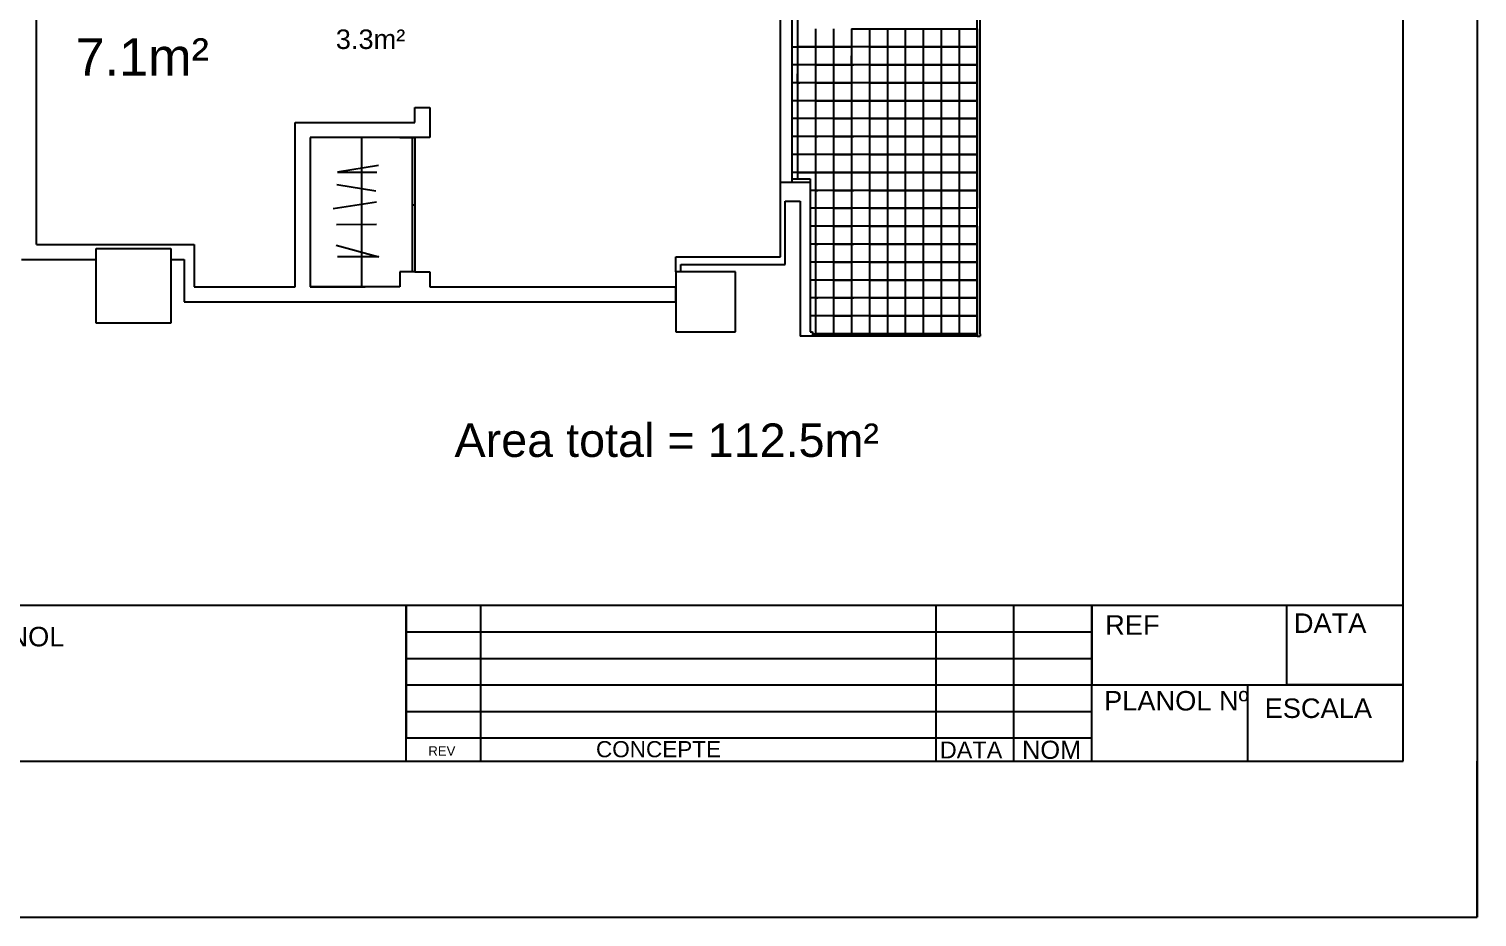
# Model space of a CAD drawing. Header units: millimetres. Extents: x 2377 to 4712, y -254 to 3188.
# Drawn here: x 4037.5 to 4223.4, y 1677.7 to 1791.7 of the extents above; entities that cross this region are included whole.
import ezdxf

# ---------------------------------------------------------------- set-up
doc = ezdxf.new("R2010")
doc.units = ezdxf.units.MM
doc.linetypes.add('DASHED2', pattern=[0.375, 0.25, -0.125])
doc.layers.add('Area', color=6, linetype='Continuous')
doc.styles.get("Standard").update_dxf_attribs({"font": 'arial.ttf'})

msp = doc.modelspace()

# ---------------------------------------------------------------- linework, layer by layer
for p, q in [((4223.4, 1974.71), (4223.4, 1677.71)), ((4213.94, 1697.71), (4213.94, 1959.71)), ((4159.22, 1752.56), (4159.22, 1911.8)), ((4159.62, 1752.56), (4159.62, 1911.8)), ((4038.49, 1764.04), (4038.49, 1822.99)), ((4133.98, 1772.02), (4133.98, 1810.39)), ((4135.49, 1772.02), (4135.49, 1810.39)), ((4136.19, 1794), (4136.19, 1789.4)), ((4138.5, 1791.7), (4138.5, 1789.4)), ((4140.8, 1791.7), (4140.8, 1789.4)), ((4143.1, 1791.7), (4143.1, 1773.28)), ((4143.1, 1791.7), (4145.4, 1791.7)), ((4143.1, 1791.7), (4143.1, 1789.4)), ((4145.4, 1791.7), (4145.4, 1789.4)), ((4145.4, 1791.7), (4147.71, 1791.7)), ((4147.71, 1791.7), (4147.71, 1789.4)), ((4147.71, 1791.7), (4150.01, 1791.7)), ((4150.01, 1791.7), (4150.01, 1789.4)), ((4150.01, 1791.7), (4152.31, 1791.7)), ((4152.31, 1791.7), (4152.31, 1789.4)), ((4152.31, 1791.7), (4154.61, 1791.7)), ((4154.61, 1791.7), (4154.61, 1789.4)), ((4154.61, 1791.7), (4156.91, 1791.7)), ((4156.91, 1791.7), (4156.91, 1789.4)), ((4156.91, 1791.7), (4159.22, 1791.7)), ((4159.22, 1791.7), (4159.22, 1789.4)), ((4135.49, 1789.4), (4138.5, 1789.4)), ((4138.5, 1789.4), (4136.19, 1789.4)), ((4136.19, 1789.4), (4136.19, 1787.09)), ((4140.8, 1789.4), (4138.5, 1789.4)), ((4138.5, 1789.4), (4138.5, 1787.09)), ((4138.5, 1789.4), (4140.8, 1789.4)), ((4143.1, 1789.4), (4140.8, 1789.4)), ((4140.8, 1789.4), (4140.8, 1787.09)), ((4140.8, 1789.4), (4143.1, 1789.4)), ((4145.4, 1789.4), (4143.1, 1789.4)), ((4143.1, 1789.4), (4143.1, 1787.09)), ((4143.1, 1789.4), (4143.1, 1787.09)), ((4143.1, 1787.09), (4143.1, 1788.24)), ((4147.71, 1789.4), (4145.4, 1789.4)), ((4145.4, 1789.4), (4145.4, 1787.09)), ((4145.4, 1789.4), (4147.71, 1789.4)), ((4150.01, 1789.4), (4147.71, 1789.4)), ((4147.71, 1789.4), (4147.71, 1787.09)), ((4147.71, 1789.4), (4150.01, 1789.4)), ((4152.31, 1789.4), (4150.01, 1789.4)), ((4150.01, 1789.4), (4150.01, 1787.09)), ((4150.01, 1789.4), (4152.31, 1789.4)), ((4154.61, 1789.4), (4152.31, 1789.4)), ((4152.31, 1789.4), (4152.31, 1787.09)), ((4152.31, 1789.4), (4154.61, 1789.4)), ((4156.91, 1789.4), (4154.61, 1789.4)), ((4154.61, 1789.4), (4154.61, 1787.09)), ((4154.61, 1789.4), (4156.91, 1789.4)), ((4159.22, 1789.4), (4156.91, 1789.4)), ((4156.91, 1789.4), (4156.91, 1787.09)), ((4156.91, 1789.4), (4159.22, 1789.4)), ((4159.22, 1789.4), (4159.22, 1787.09)), ((4138.5, 1787.09), (4135.49, 1787.09)), ((4136.19, 1787.09), (4136.19, 1784.79)), ((4140.8, 1787.09), (4138.5, 1787.09)), ((4138.5, 1787.09), (4138.5, 1784.79)), ((4138.5, 1787.09), (4140.8, 1787.09)), ((4143.1, 1787.09), (4140.8, 1787.09)), ((4140.8, 1787.09), (4140.8, 1784.79)), ((4140.8, 1787.09), (4143.1, 1787.09)), ((4143.1, 1787.09), (4143.39, 1787.09)), ((4145.4, 1787.09), (4143.1, 1787.09)), ((4143.1, 1787.09), (4143.1, 1784.79)), ((4143.1, 1787.09), (4143.1, 1782.49)), ((4143.1, 1787.09), (4143.1, 1784.79)), ((4147.71, 1787.09), (4145.4, 1787.09)), ((4145.4, 1787.09), (4145.4, 1784.79)), ((4145.4, 1787.09), (4147.71, 1787.09)), ((4150.01, 1787.09), (4147.71, 1787.09)), ((4147.71, 1787.09), (4147.71, 1784.79)), ((4147.71, 1787.09), (4150.01, 1787.09)), ((4152.31, 1787.09), (4150.01, 1787.09)), ((4150.01, 1787.09), (4150.01, 1784.79)), ((4150.01, 1787.09), (4152.31, 1787.09)), ((4154.61, 1787.09), (4152.31, 1787.09)), ((4152.31, 1787.09), (4152.31, 1784.79)), ((4152.31, 1787.09), (4154.61, 1787.09)), ((4156.91, 1787.09), (4154.61, 1787.09)), ((4154.61, 1787.09), (4154.61, 1784.79)), ((4154.61, 1787.09), (4156.91, 1787.09)), ((4159.22, 1787.09), (4156.91, 1787.09)), ((4156.91, 1787.09), (4156.91, 1784.79)), ((4156.91, 1787.09), (4159.22, 1787.09)), ((4159.22, 1787.09), (4159.22, 1784.79)), ((4138.5, 1784.79), (4135.49, 1784.79)), ((4136.19, 1784.79), (4136.19, 1785.94)), ((4136.19, 1784.79), (4136.49, 1784.79)), ((4136.19, 1784.79), (4136.19, 1782.49)), ((4140.8, 1784.79), (4138.5, 1784.79)), ((4138.5, 1784.79), (4138.5, 1782.49)), ((4138.5, 1784.79), (4140.8, 1784.79)), ((4143.1, 1784.79), (4140.8, 1784.79)), ((4140.8, 1784.79), (4140.8, 1782.49)), ((4140.8, 1784.79), (4143.1, 1784.79)), ((4145.4, 1784.79), (4143.1, 1784.79)), ((4143.1, 1784.79), (4143.1, 1782.49)), ((4147.71, 1784.79), (4145.4, 1784.79)), ((4145.4, 1784.79), (4145.4, 1782.49)), ((4145.4, 1784.79), (4147.71, 1784.79)), ((4150.01, 1784.79), (4147.71, 1784.79)), ((4147.71, 1784.79), (4147.71, 1782.49)), ((4147.71, 1784.79), (4150.01, 1784.79)), ((4152.31, 1784.79), (4150.01, 1784.79)), ((4150.01, 1784.79), (4150.01, 1782.49)), ((4150.01, 1784.79), (4152.31, 1784.79)), ((4154.61, 1784.79), (4152.31, 1784.79)), ((4152.31, 1784.79), (4152.31, 1782.49)), ((4152.31, 1784.79), (4154.61, 1784.79)), ((4156.91, 1784.79), (4154.61, 1784.79)), ((4154.61, 1784.79), (4154.61, 1782.49)), ((4154.61, 1784.79), (4156.91, 1784.79)), ((4159.22, 1784.79), (4156.91, 1784.79)), ((4156.91, 1784.79), (4156.91, 1782.49)), ((4156.91, 1784.79), (4159.22, 1784.79)), ((4159.22, 1784.79), (4159.22, 1782.49)), ((4087.05, 1779.7), (4087.05, 1781.61)), ((4087.05, 1781.61), (4088.97, 1781.61)), ((4088.97, 1781.61), (4088.97, 1777.78)), ((4138.5, 1782.49), (4135.49, 1782.49)), ((4138.5, 1782.49), (4136.19, 1782.49)), ((4136.19, 1782.49), (4136.19, 1773.28)), ((4140.8, 1782.49), (4138.5, 1782.49)), ((4138.5, 1782.49), (4138.5, 1773.28)), ((4138.5, 1782.49), (4140.8, 1782.49)), ((4140.8, 1782.49), (4138.5, 1782.49)), ((4138.5, 1782.49), (4140.8, 1782.49)), ((4143.1, 1782.49), (4140.8, 1782.49)), ((4140.8, 1782.49), (4140.8, 1780.19)), ((4140.8, 1782.49), (4143.1, 1782.49)), ((4143.1, 1782.49), (4140.8, 1782.49)), ((4140.8, 1782.49), (4143.1, 1782.49)), ((4145.4, 1782.49), (4143.1, 1782.49)), ((4143.1, 1782.49), (4143.1, 1773.28)), ((4143.1, 1782.49), (4145.4, 1782.49)), ((4143.1, 1782.49), (4143.1, 1780.19)), ((4147.71, 1782.49), (4145.4, 1782.49)), ((4145.4, 1782.49), (4145.4, 1780.19)), ((4145.4, 1782.49), (4147.71, 1782.49)), ((4150.01, 1782.49), (4147.71, 1782.49)), ((4147.71, 1782.49), (4147.71, 1780.19)), ((4147.71, 1782.49), (4150.01, 1782.49)), ((4152.31, 1782.49), (4150.01, 1782.49)), ((4150.01, 1782.49), (4150.01, 1780.19)), ((4150.01, 1782.49), (4152.31, 1782.49)), ((4154.61, 1782.49), (4152.31, 1782.49)), ((4152.31, 1782.49), (4152.31, 1780.19)), ((4152.31, 1782.49), (4154.61, 1782.49)), ((4156.91, 1782.49), (4154.61, 1782.49)), ((4154.61, 1782.49), (4154.61, 1780.19)), ((4154.61, 1782.49), (4156.91, 1782.49)), ((4159.22, 1782.49), (4156.91, 1782.49)), ((4156.91, 1782.49), (4156.91, 1780.19)), ((4156.91, 1782.49), (4159.22, 1782.49)), ((4159.22, 1782.49), (4159.22, 1780.19)), ((4071.71, 1758.59), (4071.71, 1779.7)), ((4071.71, 1779.7), (4087.05, 1779.7)), ((4138.5, 1780.19), (4135.49, 1780.19)), ((4140.8, 1780.19), (4138.5, 1780.19)), ((4138.5, 1780.19), (4138.5, 1777.89)), ((4143.1, 1780.19), (4140.8, 1780.19)), ((4140.8, 1780.19), (4140.8, 1777.89)), ((4140.8, 1780.19), (4143.1, 1780.19)), ((4145.4, 1780.19), (4143.1, 1780.19)), ((4143.1, 1780.19), (4143.1, 1777.89)), ((4143.1, 1780.19), (4143.1, 1777.89)), ((4147.71, 1780.19), (4145.4, 1780.19)), ((4145.4, 1780.19), (4145.4, 1777.89)), ((4145.4, 1780.19), (4147.71, 1780.19)), ((4150.01, 1780.19), (4147.71, 1780.19)), ((4147.71, 1780.19), (4147.71, 1777.89)), ((4147.71, 1780.19), (4150.01, 1780.19)), ((4152.31, 1780.19), (4150.01, 1780.19)), ((4150.01, 1780.19), (4150.01, 1777.89)), ((4150.01, 1780.19), (4152.31, 1780.19)), ((4154.61, 1780.19), (4152.31, 1780.19)), ((4152.31, 1780.19), (4152.31, 1777.89)), ((4152.31, 1780.19), (4154.61, 1780.19)), ((4156.91, 1780.19), (4154.61, 1780.19)), ((4154.61, 1780.19), (4154.61, 1777.89)), ((4154.61, 1780.19), (4156.91, 1780.19)), ((4159.22, 1780.19), (4156.91, 1780.19)), ((4156.91, 1780.19), (4156.91, 1777.89)), ((4156.91, 1780.19), (4159.22, 1780.19)), ((4159.22, 1780.19), (4159.22, 1777.89)), ((4088.97, 1777.78), (4073.62, 1777.78)), ((4073.62, 1777.78), (4073.62, 1758.59)), ((4085.14, 1777.78), (4073.62, 1777.78)), ((4086.73, 1777.78), (4080.21, 1777.78)), ((4080.21, 1777.78), (4080.21, 1758.59)), ((4085.14, 1777.78), (4087.05, 1777.78)), ((4086.73, 1777.78), (4086.73, 1760.51)), ((4087.05, 1777.78), (4087.05, 1760.51)), ((4138.5, 1777.89), (4135.49, 1777.89)), ((4138.5, 1777.89), (4138.79, 1777.89)), ((4140.8, 1777.89), (4138.5, 1777.89)), ((4138.5, 1777.89), (4138.5, 1775.58)), ((4138.5, 1777.89), (4138.5, 1773.28)), ((4143.1, 1777.89), (4140.8, 1777.89)), ((4140.8, 1777.89), (4140.8, 1775.58)), ((4140.8, 1777.89), (4143.1, 1777.89)), ((4143.1, 1777.89), (4143.39, 1777.89)), ((4145.4, 1777.89), (4143.1, 1777.89)), ((4143.1, 1777.89), (4143.1, 1775.58)), ((4143.1, 1777.89), (4143.1, 1773.28)), ((4143.1, 1777.89), (4143.1, 1775.58)), ((4147.71, 1777.89), (4145.4, 1777.89)), ((4145.4, 1777.89), (4145.4, 1775.58)), ((4145.4, 1777.89), (4147.71, 1777.89)), ((4150.01, 1777.89), (4147.71, 1777.89)), ((4147.71, 1777.89), (4147.71, 1775.58)), ((4147.71, 1777.89), (4150.01, 1777.89)), ((4152.31, 1777.89), (4150.01, 1777.89)), ((4150.01, 1777.89), (4150.01, 1775.58)), ((4150.01, 1777.89), (4152.31, 1777.89)), ((4154.61, 1777.89), (4152.31, 1777.89)), ((4152.31, 1777.89), (4152.31, 1775.58)), ((4152.31, 1777.89), (4154.61, 1777.89)), ((4156.91, 1777.89), (4154.61, 1777.89)), ((4154.61, 1777.89), (4154.61, 1775.58)), ((4154.61, 1777.89), (4156.91, 1777.89)), ((4159.22, 1777.89), (4156.91, 1777.89)), ((4156.91, 1777.89), (4156.91, 1775.58)), ((4156.91, 1777.89), (4159.22, 1777.89)), ((4159.22, 1777.89), (4159.22, 1775.58)), ((4138.5, 1775.58), (4135.49, 1775.58)), ((4140.8, 1775.58), (4138.5, 1775.58)), ((4143.1, 1775.58), (4140.8, 1775.58)), ((4140.8, 1775.58), (4140.8, 1773.28)), ((4140.8, 1775.58), (4143.1, 1775.58)), ((4145.4, 1775.58), (4143.1, 1775.58)), ((4143.1, 1775.58), (4143.1, 1773.28)), ((4147.71, 1775.58), (4145.4, 1775.58)), ((4145.4, 1775.58), (4145.4, 1773.28)), ((4145.4, 1775.58), (4147.71, 1775.58)), ((4150.01, 1775.58), (4147.71, 1775.58)), ((4147.71, 1775.58), (4147.71, 1773.28)), ((4147.71, 1775.58), (4150.01, 1775.58)), ((4152.31, 1775.58), (4150.01, 1775.58)), ((4150.01, 1775.58), (4150.01, 1773.28)), ((4150.01, 1775.58), (4152.31, 1775.58)), ((4154.61, 1775.58), (4152.31, 1775.58)), ((4152.31, 1775.58), (4152.31, 1773.28)), ((4152.31, 1775.58), (4154.61, 1775.58)), ((4156.91, 1775.58), (4154.61, 1775.58)), ((4154.61, 1775.58), (4154.61, 1773.28)), ((4154.61, 1775.58), (4156.91, 1775.58)), ((4159.22, 1775.58), (4156.91, 1775.58)), ((4156.91, 1775.58), (4156.91, 1773.28)), ((4156.91, 1775.58), (4159.22, 1775.58)), ((4159.22, 1775.58), (4159.22, 1773.28)), ((4082.41, 1774.18), (4077.13, 1773.31)), ((4077.13, 1773.31), (4082.16, 1773.31)), ((4140.8, 1773.28), (4135.49, 1773.28)), ((4136.19, 1773.28), (4136.19, 1772.46)), ((4138.5, 1773.28), (4136.19, 1773.28)), ((4136.19, 1773.28), (4138.5, 1773.28)), ((4138.5, 1773.28), (4138.5, 1770.98)), ((4140.8, 1773.28), (4138.5, 1773.28)), ((4138.5, 1773.28), (4140.8, 1773.28)), ((4140.8, 1773.28), (4138.5, 1773.28)), ((4143.1, 1773.28), (4140.8, 1773.28)), ((4140.8, 1773.28), (4140.8, 1770.98)), ((4140.8, 1773.28), (4143.1, 1773.28)), ((4143.1, 1773.28), (4140.8, 1773.28)), ((4140.8, 1773.28), (4143.1, 1773.28)), ((4143.1, 1773.28), (4140.8, 1773.28)), ((4140.8, 1773.28), (4143.1, 1773.28)), ((4145.4, 1773.28), (4143.1, 1773.28)), ((4143.1, 1773.28), (4145.4, 1773.28)), ((4145.4, 1773.28), (4143.1, 1773.28)), ((4143.1, 1773.28), (4143.1, 1770.98)), ((4143.1, 1773.28), (4143.1, 1770.98)), ((4147.71, 1773.28), (4145.4, 1773.28)), ((4145.4, 1773.28), (4147.71, 1773.28)), ((4147.71, 1773.28), (4145.4, 1773.28)), ((4145.4, 1773.28), (4145.4, 1770.98)), ((4145.4, 1773.28), (4147.71, 1773.28)), ((4150.01, 1773.28), (4147.71, 1773.28)), ((4147.71, 1773.28), (4150.01, 1773.28)), ((4150.01, 1773.28), (4147.71, 1773.28)), ((4147.71, 1773.28), (4147.71, 1770.98)), ((4147.71, 1773.28), (4150.01, 1773.28)), ((4152.31, 1773.28), (4150.01, 1773.28)), ((4150.01, 1773.28), (4152.31, 1773.28)), ((4152.31, 1773.28), (4150.01, 1773.28)), ((4150.01, 1773.28), (4150.01, 1770.98)), ((4150.01, 1773.28), (4152.31, 1773.28)), ((4154.61, 1773.28), (4152.31, 1773.28)), ((4152.31, 1773.28), (4154.61, 1773.28)), ((4154.61, 1773.28), (4152.31, 1773.28)), ((4152.31, 1773.28), (4152.31, 1770.98)), ((4152.31, 1773.28), (4154.61, 1773.28)), ((4156.91, 1773.28), (4154.61, 1773.28)), ((4154.61, 1773.28), (4156.91, 1773.28)), ((4156.91, 1773.28), (4154.61, 1773.28)), ((4154.61, 1773.28), (4154.61, 1770.98)), ((4154.61, 1773.28), (4156.91, 1773.28)), ((4159.22, 1773.28), (4156.91, 1773.28)), ((4156.91, 1773.28), (4159.22, 1773.28)), ((4159.22, 1773.28), (4156.91, 1773.28)), ((4156.91, 1773.28), (4156.91, 1770.98)), ((4156.91, 1773.28), (4159.22, 1773.28)), ((4159.22, 1773.28), (4159.22, 1770.98)), ((4077.05, 1771.73), (4082.05, 1770.94)), ((4133.98, 1762.43), (4133.98, 1772.02)), ((4133.98, 1772.02), (4137.82, 1772.02)), ((4135.49, 1772.02), (4135.49, 1772.46)), ((4135.49, 1772.46), (4137.82, 1772.46)), ((4135.49, 1772.02), (4137.82, 1772.02)), ((4135.49, 1772.02), (4137.82, 1772.02)), ((4137.82, 1772.46), (4137.82, 1752.84)), ((4134.61, 1761.47), (4134.61, 1769.58)), ((4134.61, 1769.58), (4136.53, 1769.58)), ((4136.53, 1769.58), (4136.53, 1752.28)), ((4140.8, 1770.98), (4137.82, 1770.98)), ((4138.5, 1770.98), (4138.79, 1770.98)), ((4138.5, 1770.98), (4138.5, 1768.68)), ((4138.5, 1770.98), (4138.5, 1766.37)), ((4143.1, 1770.98), (4140.8, 1770.98)), ((4140.8, 1770.98), (4140.8, 1759.47)), ((4140.8, 1770.98), (4143.1, 1770.98)), ((4143.1, 1770.98), (4143.39, 1770.98)), ((4145.4, 1770.98), (4143.1, 1770.98)), ((4143.1, 1770.98), (4143.1, 1768.68)), ((4143.1, 1770.98), (4143.1, 1759.47)), ((4147.71, 1770.98), (4145.4, 1770.98)), ((4145.4, 1770.98), (4145.4, 1759.47)), ((4145.4, 1770.98), (4147.71, 1770.98)), ((4150.01, 1770.98), (4147.71, 1770.98)), ((4147.71, 1770.98), (4147.71, 1759.47)), ((4147.71, 1770.98), (4150.01, 1770.98)), ((4152.31, 1770.98), (4150.01, 1770.98)), ((4150.01, 1770.98), (4150.01, 1759.47)), ((4150.01, 1770.98), (4152.31, 1770.98)), ((4154.61, 1770.98), (4152.31, 1770.98)), ((4152.31, 1770.98), (4152.31, 1759.47)), ((4152.31, 1770.98), (4154.61, 1770.98)), ((4156.91, 1770.98), (4154.61, 1770.98)), ((4154.61, 1770.98), (4154.61, 1759.47)), ((4154.61, 1770.98), (4156.91, 1770.98)), ((4159.22, 1770.98), (4156.91, 1770.98)), ((4156.91, 1770.98), (4156.91, 1759.47)), ((4156.91, 1770.98), (4159.22, 1770.98)), ((4159.22, 1770.98), (4159.22, 1768.68)), ((4082.12, 1769.48), (4076.58, 1768.63)), ((4086.73, 1769.14), (4087.05, 1769.14)), ((4138.5, 1768.68), (4137.82, 1768.68)), ((4140.8, 1768.68), (4138.5, 1768.68)), ((4143.1, 1768.68), (4140.8, 1768.68)), ((4140.8, 1768.68), (4143.1, 1768.68)), ((4145.4, 1768.68), (4143.1, 1768.68)), ((4147.71, 1768.68), (4145.4, 1768.68)), ((4145.4, 1768.68), (4147.71, 1768.68)), ((4150.01, 1768.68), (4147.71, 1768.68)), ((4147.71, 1768.68), (4150.01, 1768.68)), ((4152.31, 1768.68), (4150.01, 1768.68)), ((4150.01, 1768.68), (4152.31, 1768.68)), ((4154.61, 1768.68), (4152.31, 1768.68)), ((4152.31, 1768.68), (4154.61, 1768.68)), ((4156.91, 1768.68), (4154.61, 1768.68)), ((4154.61, 1768.68), (4156.91, 1768.68)), ((4159.22, 1768.68), (4156.91, 1768.68)), ((4082.12, 1766.6), (4077, 1766.57)), ((4140.8, 1766.37), (4137.82, 1766.37)), ((4138.5, 1766.37), (4138.5, 1764.07)), ((4143.1, 1766.37), (4140.8, 1766.37)), ((4140.8, 1766.37), (4140.8, 1764.07)), ((4140.8, 1766.37), (4143.1, 1766.37)), ((4145.4, 1766.37), (4143.1, 1766.37)), ((4143.1, 1766.37), (4143.1, 1764.07)), ((4143.1, 1766.37), (4143.1, 1764.07)), ((4147.71, 1766.37), (4145.4, 1766.37)), ((4145.4, 1766.37), (4145.4, 1764.07)), ((4145.4, 1766.37), (4147.71, 1766.37)), ((4150.01, 1766.37), (4147.71, 1766.37)), ((4147.71, 1766.37), (4147.71, 1764.07)), ((4147.71, 1766.37), (4150.01, 1766.37)), ((4152.31, 1766.37), (4150.01, 1766.37)), ((4150.01, 1766.37), (4150.01, 1764.07)), ((4150.01, 1766.37), (4152.31, 1766.37)), ((4154.61, 1766.37), (4152.31, 1766.37)), ((4152.31, 1766.37), (4152.31, 1764.07)), ((4152.31, 1766.37), (4154.61, 1766.37)), ((4156.91, 1766.37), (4154.61, 1766.37)), ((4154.61, 1766.37), (4154.61, 1764.07)), ((4154.61, 1766.37), (4156.91, 1766.37)), ((4159.22, 1766.37), (4156.91, 1766.37)), ((4156.91, 1766.37), (4156.91, 1764.07)), ((4156.91, 1766.37), (4159.22, 1766.37)), ((4159.22, 1766.37), (4159.22, 1764.07)), ((4038.49, 1764.04), (4058.73, 1764.04)), ((4058.73, 1764.04), (4058.73, 1758.59)), ((4140.8, 1764.07), (4137.82, 1764.07)), ((4138.5, 1764.07), (4138.79, 1764.07)), ((4138.5, 1764.07), (4138.5, 1761.77)), ((4138.5, 1764.07), (4138.5, 1759.47)), ((4143.1, 1764.07), (4140.8, 1764.07)), ((4140.8, 1764.07), (4140.8, 1761.77)), ((4140.8, 1764.07), (4143.1, 1764.07)), ((4143.1, 1764.07), (4143.39, 1764.07)), ((4145.4, 1764.07), (4143.1, 1764.07)), ((4143.1, 1764.07), (4143.1, 1761.77)), ((4143.1, 1764.07), (4143.1, 1761.77)), ((4147.71, 1764.07), (4145.4, 1764.07)), ((4145.4, 1764.07), (4145.4, 1761.77)), ((4145.4, 1764.07), (4147.71, 1764.07)), ((4150.01, 1764.07), (4147.71, 1764.07)), ((4147.71, 1764.07), (4147.71, 1761.77)), ((4147.71, 1764.07), (4150.01, 1764.07)), ((4152.31, 1764.07), (4150.01, 1764.07)), ((4150.01, 1764.07), (4150.01, 1761.77)), ((4150.01, 1764.07), (4152.31, 1764.07)), ((4154.61, 1764.07), (4152.31, 1764.07)), ((4152.31, 1764.07), (4152.31, 1761.77)), ((4152.31, 1764.07), (4154.61, 1764.07)), ((4156.91, 1764.07), (4154.61, 1764.07)), ((4154.61, 1764.07), (4154.61, 1761.77)), ((4154.61, 1764.07), (4156.91, 1764.07)), ((4159.22, 1764.07), (4156.91, 1764.07)), ((4156.91, 1764.07), (4156.91, 1761.77)), ((4156.91, 1764.07), (4159.22, 1764.07)), ((4159.22, 1764.07), (4159.22, 1761.77)), ((4036.57, 1762.12), (4046.16, 1762.12)), ((4046.16, 1763.52), (4055.75, 1763.52)), ((4046.16, 1753.93), (4046.16, 1763.52)), ((4055.75, 1763.52), (4055.75, 1753.93)), ((4055.75, 1762.12), (4057.46, 1762.12)), ((4057.46, 1762.12), (4057.46, 1756.67)), ((4076.98, 1763.94), (4082.42, 1762.47)), ((4082.42, 1762.47), (4077.14, 1762.47)), ((4120.55, 1760.51), (4120.55, 1762.43)), ((4120.55, 1762.43), (4133.98, 1762.43)), ((4087.05, 1760.51), (4085.14, 1760.51)), ((4085.14, 1760.51), (4085.14, 1758.59)), ((4087.05, 1760.51), (4088.97, 1760.51)), ((4088.97, 1760.51), (4088.97, 1758.59)), ((4120.55, 1760.51), (4120.55, 1752.84)), ((4128.23, 1760.51), (4120.55, 1760.51)), ((4121.18, 1760.51), (4121.18, 1761.47)), ((4121.18, 1761.47), (4134.61, 1761.47)), ((4128.23, 1752.84), (4128.23, 1760.51)), ((4138.5, 1761.77), (4137.82, 1761.77)), ((4140.8, 1761.77), (4138.5, 1761.77)), ((4143.1, 1761.77), (4140.8, 1761.77)), ((4140.8, 1761.77), (4143.1, 1761.77)), ((4145.4, 1761.77), (4143.1, 1761.77)), ((4147.71, 1761.77), (4145.4, 1761.77)), ((4145.4, 1761.77), (4147.71, 1761.77)), ((4150.01, 1761.77), (4147.71, 1761.77)), ((4147.71, 1761.77), (4150.01, 1761.77)), ((4152.31, 1761.77), (4150.01, 1761.77)), ((4150.01, 1761.77), (4152.31, 1761.77)), ((4154.61, 1761.77), (4152.31, 1761.77)), ((4152.31, 1761.77), (4154.61, 1761.77)), ((4156.91, 1761.77), (4154.61, 1761.77)), ((4154.61, 1761.77), (4156.91, 1761.77)), ((4159.22, 1761.77), (4156.91, 1761.77)), ((4156.91, 1761.77), (4159.22, 1761.77)), ((4159.22, 1761.77), (4159.22, 1759.47)), ((4058.73, 1758.59), (4071.71, 1758.59)), ((4061.08, 1758.59), (4071.71, 1758.59)), ((4073.62, 1758.59), (4077.91, 1758.59)), ((4073.62, 1758.59), (4080.69, 1758.59)), ((4085.14, 1758.59), (4073.62, 1758.59)), ((4088.97, 1758.59), (4094.12, 1758.59)), ((4088.97, 1758.59), (4096.04, 1758.59)), ((4096.04, 1758.59), (4120.55, 1758.59)), ((4120.55, 1756.67), (4120.55, 1758.59)), ((4140.8, 1759.47), (4137.82, 1759.47)), ((4138.5, 1759.47), (4138.5, 1757.17)), ((4143.1, 1759.47), (4140.8, 1759.47)), ((4140.8, 1759.47), (4140.8, 1757.17)), ((4140.8, 1759.47), (4143.1, 1759.47)), ((4145.4, 1759.47), (4143.1, 1759.47)), ((4143.1, 1759.47), (4143.1, 1757.17)), ((4143.1, 1759.47), (4143.1, 1757.17)), ((4147.71, 1759.47), (4145.4, 1759.47)), ((4145.4, 1759.47), (4145.4, 1757.17)), ((4145.4, 1759.47), (4147.71, 1759.47)), ((4150.01, 1759.47), (4147.71, 1759.47)), ((4147.71, 1759.47), (4147.71, 1757.17)), ((4147.71, 1759.47), (4150.01, 1759.47)), ((4152.31, 1759.47), (4150.01, 1759.47)), ((4150.01, 1759.47), (4150.01, 1757.17)), ((4150.01, 1759.47), (4152.31, 1759.47)), ((4154.61, 1759.47), (4152.31, 1759.47)), ((4152.31, 1759.47), (4152.31, 1757.17)), ((4152.31, 1759.47), (4154.61, 1759.47)), ((4156.91, 1759.47), (4154.61, 1759.47)), ((4154.61, 1759.47), (4154.61, 1757.17)), ((4154.61, 1759.47), (4156.91, 1759.47)), ((4159.22, 1759.47), (4156.91, 1759.47)), ((4156.91, 1759.47), (4156.91, 1757.17)), ((4156.91, 1759.47), (4159.22, 1759.47)), ((4159.22, 1759.47), (4159.22, 1757.17)), ((4057.46, 1756.67), (4120.55, 1756.67)), ((4140.8, 1757.17), (4137.82, 1757.17)), ((4138.5, 1757.17), (4138.79, 1757.17)), ((4138.5, 1757.17), (4138.5, 1754.86)), ((4138.5, 1757.17), (4138.5, 1752.56)), ((4143.1, 1757.17), (4140.8, 1757.17)), ((4140.8, 1757.17), (4140.8, 1754.86)), ((4140.8, 1757.17), (4143.1, 1757.17)), ((4143.1, 1757.17), (4143.39, 1757.17)), ((4145.4, 1757.17), (4143.1, 1757.17)), ((4143.1, 1757.17), (4143.1, 1754.86)), ((4143.1, 1757.17), (4143.1, 1752.56)), ((4143.1, 1757.17), (4143.1, 1754.86)), ((4147.71, 1757.17), (4145.4, 1757.17)), ((4145.4, 1757.17), (4145.4, 1754.86)), ((4145.4, 1757.17), (4147.71, 1757.17)), ((4150.01, 1757.17), (4147.71, 1757.17)), ((4147.71, 1757.17), (4147.71, 1754.86)), ((4147.71, 1757.17), (4150.01, 1757.17)), ((4152.31, 1757.17), (4150.01, 1757.17)), ((4150.01, 1757.17), (4150.01, 1754.86)), ((4150.01, 1757.17), (4152.31, 1757.17)), ((4154.61, 1757.17), (4152.31, 1757.17)), ((4152.31, 1757.17), (4152.31, 1754.86)), ((4152.31, 1757.17), (4154.61, 1757.17)), ((4156.91, 1757.17), (4154.61, 1757.17)), ((4154.61, 1757.17), (4154.61, 1754.86)), ((4154.61, 1757.17), (4156.91, 1757.17)), ((4159.22, 1757.17), (4156.91, 1757.17)), ((4156.91, 1757.17), (4156.91, 1754.86)), ((4156.91, 1757.17), (4159.22, 1757.17)), ((4159.22, 1757.17), (4159.22, 1754.86)), ((4138.5, 1754.86), (4137.82, 1754.86)), ((4140.8, 1754.86), (4138.5, 1754.86)), ((4143.1, 1754.86), (4140.8, 1754.86)), ((4140.8, 1754.86), (4140.8, 1752.56)), ((4140.8, 1754.86), (4143.1, 1754.86)), ((4145.4, 1754.86), (4143.1, 1754.86)), ((4143.1, 1754.86), (4143.1, 1752.56)), ((4147.71, 1754.86), (4145.4, 1754.86)), ((4145.4, 1754.86), (4145.4, 1752.56)), ((4145.4, 1754.86), (4147.71, 1754.86)), ((4150.01, 1754.86), (4147.71, 1754.86)), ((4147.71, 1754.86), (4147.71, 1752.56)), ((4147.71, 1754.86), (4150.01, 1754.86)), ((4152.31, 1754.86), (4150.01, 1754.86)), ((4150.01, 1754.86), (4150.01, 1752.56)), ((4150.01, 1754.86), (4152.31, 1754.86)), ((4154.61, 1754.86), (4152.31, 1754.86)), ((4152.31, 1754.86), (4152.31, 1752.56)), ((4152.31, 1754.86), (4154.61, 1754.86)), ((4156.91, 1754.86), (4154.61, 1754.86)), ((4154.61, 1754.86), (4154.61, 1752.56)), ((4154.61, 1754.86), (4156.91, 1754.86)), ((4159.22, 1754.86), (4156.91, 1754.86)), ((4156.91, 1754.86), (4156.91, 1752.56)), ((4156.91, 1754.86), (4159.22, 1754.86)), ((4159.22, 1754.86), (4159.22, 1752.56)), ((4055.75, 1753.93), (4046.16, 1753.93)), ((4120.55, 1752.84), (4128.23, 1752.84)), ((4137.82, 1752.84), (4138.11, 1752.84)), ((4138.11, 1752.84), (4138.11, 1752.28)), ((4159.22, 1752.28), (4136.53, 1752.28)), ((4138.11, 1752.56), (4159.22, 1752.56)), ((4143.1, 1752.56), (4138.5, 1752.56)), ((4140.8, 1752.56), (4138.5, 1752.56)), ((4138.5, 1752.56), (4140.8, 1752.56)), ((4143.1, 1752.56), (4140.8, 1752.56)), ((4140.8, 1752.56), (4143.1, 1752.56)), ((4145.4, 1752.56), (4143.1, 1752.56)), ((4143.1, 1752.56), (4145.4, 1752.56)), ((4147.71, 1752.56), (4145.4, 1752.56)), ((4145.4, 1752.56), (4147.71, 1752.56)), ((4150.01, 1752.56), (4147.71, 1752.56)), ((4147.71, 1752.56), (4150.01, 1752.56)), ((4152.31, 1752.56), (4150.01, 1752.56)), ((4150.01, 1752.56), (4152.31, 1752.56)), ((4154.61, 1752.56), (4152.31, 1752.56)), ((4152.31, 1752.56), (4154.61, 1752.56)), ((4156.91, 1752.56), (4154.61, 1752.56)), ((4154.61, 1752.56), (4156.91, 1752.56)), ((4159.22, 1752.56), (4156.91, 1752.56)), ((4156.91, 1752.56), (4159.22, 1752.56)), ((4159.22, 1752.56), (4159.22, 1752.28)), ((4159.22, 1752.28), (4159.62, 1752.28)), ((4159.62, 1752.56), (4159.62, 1752.28)), ((4213.94, 1717.71), (3818.45, 1717.71)), ((4085.95, 1697.71), (4085.95, 1717.71)), ((4085.95, 1717.71), (4085.95, 1714.31)), ((4095.51, 1697.71), (4095.51, 1717.71)), ((4153.96, 1697.71), (4153.96, 1717.71)), ((4163.96, 1697.71), (4163.96, 1717.71)), ((4173.96, 1697.71), (4173.96, 1717.71)), ((4173.96, 1717.71), (4173.96, 1707.51)), ((4198.98, 1707.51), (4198.98, 1717.71)), ((4213.94, 1697.71), (4213.94, 1717.71)), ((4085.95, 1714.31), (4173.96, 1714.31)), ((4085.95, 1714.31), (4085.95, 1710.91)), ((4085.95, 1710.91), (4173.96, 1710.91)), ((4085.95, 1710.91), (4085.95, 1707.51)), ((4085.95, 1707.51), (4173.96, 1707.51)), ((4085.95, 1707.51), (4085.95, 1704.11)), ((4173.96, 1707.51), (4213.94, 1707.51)), ((4173.96, 1707.51), (4193.95, 1707.51)), ((4193.95, 1707.51), (4193.95, 1697.71)), ((4213.94, 1707.51), (4198.98, 1707.51)), ((4085.95, 1704.11), (4085.95, 1700.71)), ((4085.95, 1704.11), (4173.96, 1704.11)), ((4085.95, 1700.71), (4173.96, 1700.71)), ((4015.95, 1697.71), (4085.95, 1697.71)), ((4085.95, 1697.71), (4095.51, 1697.71)), ((4095.51, 1697.71), (4153.96, 1697.71)), ((4153.96, 1697.71), (4163.96, 1697.71)), ((4163.96, 1697.71), (4173.96, 1697.71)), ((4173.96, 1697.71), (4193.95, 1697.71)), ((4193.95, 1697.71), (4213.94, 1697.71)), ((4223.4, 1677.71), (4223.4, 1697.71)), ((3803.4, 1677.71), (4223.4, 1677.71))]:
    msp.add_line(p, q)

# ---------------------------------------------------------------- texts
at = {"transparency": 33554687, "insert": (4092.15, 1741.06), "char_height": 4.292, "attachment_point": 1}
msp.add_mtext_dynamic_manual_height_columns('Area total = 112.5m²', width=199.6305, gutter_width=21.46, heights=[0], dxfattribs=at)
at = {"attachment_point": 1}
for s, width, gutter_width, heights, insert, char_height in [('REF', 14.591, 12.5, [0], (4175.67, 1716.45), 2.5), ('DATA', 13.3924, 12.5, [0], (4199.89, 1716.68), 2.5), ('TITOL PLANOL', 34.1105, 12.5, [0], (4017.43, 1714.95), 2.5), ('PLANOL Nº', 23.5912, 12.5, [4.44], (4175.53, 1706.72), 2.5), ('ESCALA', 18.9792, 12.5, [0], (4196.14, 1705.76), 2.5), ('REV', 3.8206, 6.05, [0], (4088.79, 1699.63), 1.209), ('CONCEPTE', 3.309, 10.34, [0], (4110.31, 1700.29), 2.068), ('DATA', 8.5845, 10.78, [0], (4154.44, 1700.23), 2.155), ('NOM', 9.2865, 11.66, [0], (4165, 1700.34), 2.331)]:
    msp.add_mtext_dynamic_manual_height_columns(s, width=width, gutter_width=gutter_width, heights=heights, dxfattribs=dict(at, insert=insert, char_height=char_height))
at = {"layer": 'Area', "linetype": 'DASHED2', "insert": (4043.51, 1790.51), "char_height": 4.796, "attachment_point": 1}
msp.add_mtext_dynamic_manual_height_columns('7.1m²', width=34.4611, gutter_width=23.98, heights=[0], dxfattribs=at)
at = {"layer": 'Area', "insert": (4076.91, 1791.63), "char_height": 2.5, "attachment_point": 1}
msp.add_mtext_dynamic_manual_height_columns('3.3m²', width=12.521, gutter_width=12.5, heights=[0], dxfattribs=at)

doc.saveas('drawing.dxf')
